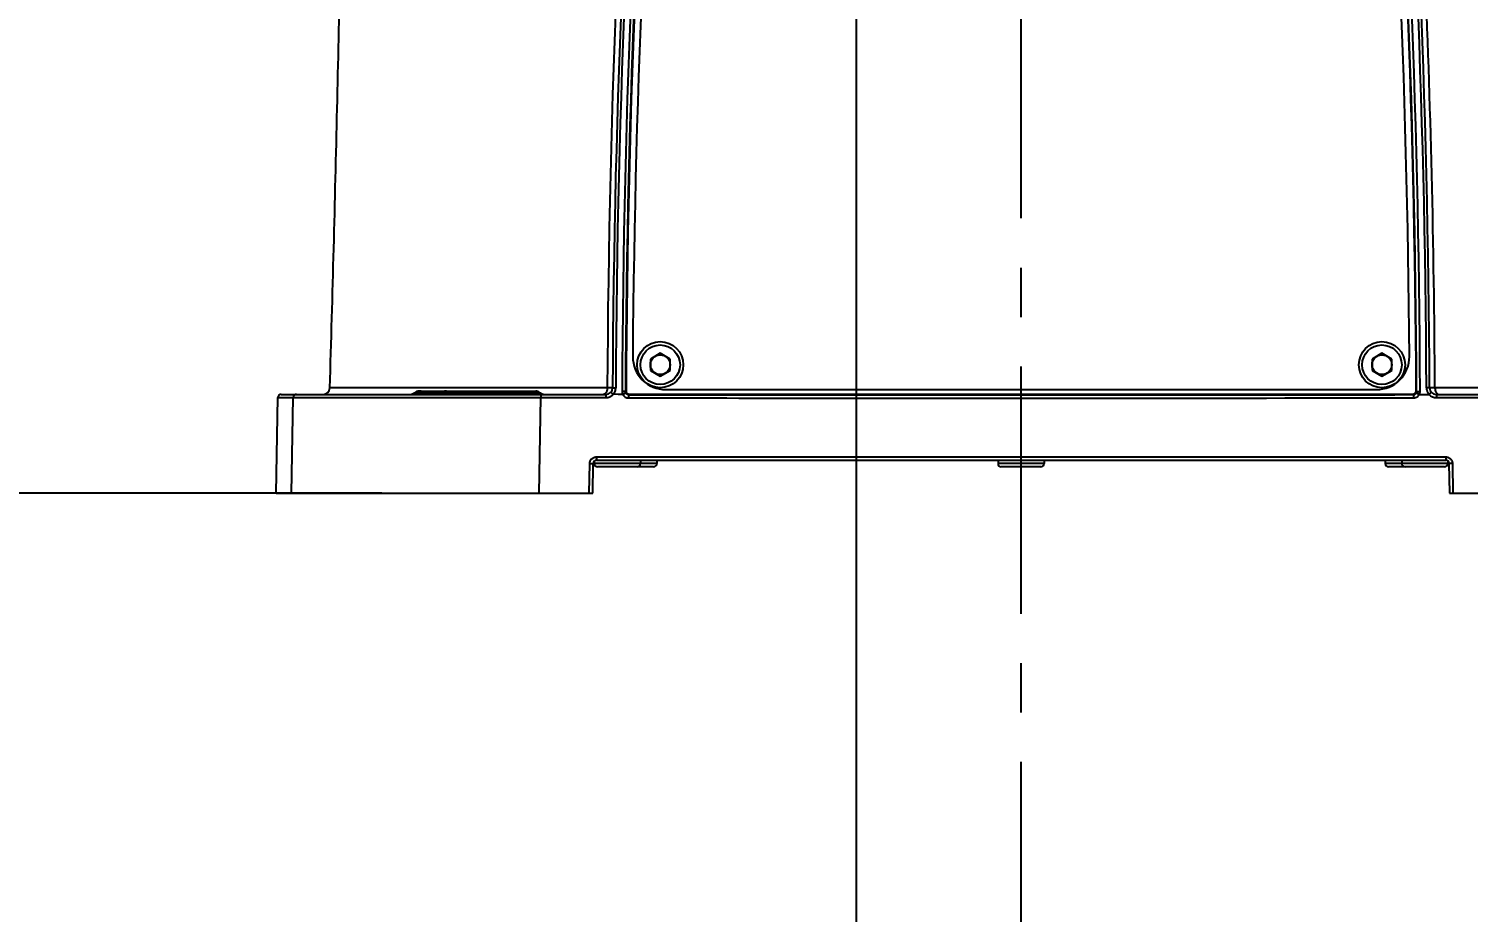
# Model space of a CAD drawing. Header units: millimetres. Extents: x 5828 to 6704, y 123 to 421.
# Drawn here: x 6551.52 to 6562.44, y 313.68 to 320.38 of the extents above; entities that cross this region are included whole.
import ezdxf

# ---------------------------------------------------------------- set-up
doc = ezdxf.new("R2010")
doc.units = ezdxf.units.MM
doc.linetypes.add('CENTER', pattern=[0.6, 0.375, -0.075, 0.075, -0.075])
for name, color, linetype in [('中心线', 7, 'Continuous'), ('外形图', 7, 'Continuous'), ('尺寸标注', 7, 'Continuous'), ('运动范围', 7, 'Continuous')]:
    doc.layers.add(name, color=color, linetype=linetype)
doc.styles.add('微软雅黑', font='msyh.ttc', dxfattribs={"height": 1.5})
doc.dimstyles.new('尺寸标注_1_20比例', dxfattribs={"dimtxt": 1.5, "dimasz": 1.25, "dimexe": 0.5, "dimexo": 0.4, "dimgap": 0.5, "dimtad": 1, "dimdec": 1, "dimlfac": 20, "dimdsep": 46, "dimtxsty": '微软雅黑', "dimcen": 0.09, "dimadec": 0, "dimazin": 0, "dimtp": 0.01, "dimtm": 0.01, "dimtfac": 1, "dimtdec": 1, "dimtofl": 0, "dimtmove": 0, "dimatfit": 3, "dimfxl": 1, "dimtolj": 1, "dimarcsym": 0})

# ---------------------------------------------------------------- blocks, each defined once
blk = doc.blocks.new('*D1139')
at = {"layer": 'Defpoints', "color": 0}
for p in [(6498.981, 336.855), (6559.046, 312.801), (6498.981, 278.199)]:
    blk.add_point(p, dxfattribs=at)
at = {"layer": '尺寸标注', "color": 0, "lineweight": -2}
for p, q in [((6498.981, 336.455), (6498.981, 277.699)), ((6559.046, 312.401), (6559.046, 277.699)), ((6557.796, 278.199), (6500.231, 278.199))]:
    blk.add_line(p, q, dxfattribs=at)
at = {"layer": '尺寸标注', "color": 0}
for points in [[(6500.231, 278.408), (6500.231, 277.991), (6498.981, 278.199)], [(6557.796, 277.991), (6557.796, 278.408), (6559.046, 278.199)]]:
    blk.add_solid(points, dxfattribs=at)
at = {"layer": '尺寸标注', "color": 0, "insert": (6529.014, 279.471), "char_height": 1.5, "attachment_point": 5, "style": '微软雅黑'}
blk.add_mtext('\\A1;\\A1;{\\fAlibaba PuHuiTi 3.0 55 Regular|b0|i0|c134|p18;1201.2}', dxfattribs=at)
blk = doc.blocks.new('*D1140')
at = {"layer": 'Defpoints', "color": 0}
for p in [(6554.596, 316.855), (6522.888, 286.241), (6537.997, 286.241)]:
    blk.add_point(p, dxfattribs=at)
at = {"layer": '尺寸标注', "color": 0, "lineweight": -2}
for p, q in [((6554.196, 316.855), (6522.388, 316.855)), ((6522.888, 315.605), (6522.888, 287.491)), ((6537.597, 286.241), (6522.388, 286.241))]:
    blk.add_line(p, q, dxfattribs=at)
at = {"layer": '尺寸标注', "color": 0}
for points in [[(6523.097, 315.605), (6522.68, 315.605), (6522.888, 316.855)], [(6522.68, 287.491), (6523.097, 287.491), (6522.888, 286.241)]]:
    blk.add_solid(points, dxfattribs=at)
at = {"layer": '尺寸标注', "color": 0, "insert": (6521.617, 301.871), "char_height": 1.5, "attachment_point": 5, "rotation": 90, "style": '微软雅黑'}
blk.add_mtext('\\A1;\\A1;{\\fAlibaba PuHuiTi 3.0 55 Regular|b0|i0|c134|p18;612.3}', dxfattribs=at)
blk = doc.blocks.new('*D1142')
at = {"layer": 'Defpoints', "color": 0}
for p in [(6543.444, 336.855), (6559.046, 313.101), (6543.444, 284.976)]:
    blk.add_point(p, dxfattribs=at)
at = {"layer": '尺寸标注', "color": 0, "lineweight": -2}
for p, q in [((6543.444, 336.455), (6543.444, 284.476)), ((6559.046, 312.701), (6559.046, 284.476)), ((6557.796, 284.976), (6544.694, 284.976))]:
    blk.add_line(p, q, dxfattribs=at)
at = {"layer": '尺寸标注', "color": 0}
for points in [[(6544.694, 285.184), (6544.694, 284.768), (6543.444, 284.976)], [(6557.796, 284.768), (6557.796, 285.184), (6559.046, 284.976)]]:
    blk.add_solid(points, dxfattribs=at)
at = {"layer": '尺寸标注', "color": 0, "insert": (6551.245, 286.248), "char_height": 1.5, "attachment_point": 5, "style": '微软雅黑'}
blk.add_mtext('\\A1;\\A1;{\\fAlibaba PuHuiTi 3.0 55 Regular|b0|i0|c134|p18;312}', dxfattribs=at)
blk = doc.blocks.new('*D1143')
at = {"layer": 'Defpoints', "color": 0}
for p in [(6585.645, 336.855), (6559.046, 313.401), (6585.645, 297.386)]:
    blk.add_point(p, dxfattribs=at)
at = {"layer": '尺寸标注', "color": 0, "lineweight": -2}
for p, q in [((6585.645, 336.455), (6585.645, 296.886)), ((6559.046, 313.001), (6559.046, 296.886)), ((6560.296, 297.386), (6584.395, 297.386))]:
    blk.add_line(p, q, dxfattribs=at)
at = {"layer": '尺寸标注', "color": 0}
for points in [[(6560.296, 297.595), (6560.296, 297.178), (6559.046, 297.386)], [(6584.395, 297.178), (6584.395, 297.595), (6585.645, 297.386)]]:
    blk.add_solid(points, dxfattribs=at)
at = {"layer": '尺寸标注', "color": 0, "insert": (6572.095, 298.658), "char_height": 1.5, "attachment_point": 5, "style": '微软雅黑'}
blk.add_mtext('\\A1;\\A1;{\\fAlibaba PuHuiTi 3.0 55 Regular|b0|i0|c134|p18;532}', dxfattribs=at)
blk = doc.blocks.new('*D1144')
at = {"layer": 'Defpoints', "color": 0}
for p in [(6557.796, 395.67), (6487.648, 286.241), (6537.997, 286.241)]:
    blk.add_point(p, dxfattribs=at)
at = {"layer": '尺寸标注', "color": 0, "lineweight": -2}
for p, q in [((6557.396, 395.67), (6487.148, 395.67)), ((6487.648, 394.42), (6487.648, 287.491)), ((6537.597, 286.241), (6487.148, 286.241))]:
    blk.add_line(p, q, dxfattribs=at)
at = {"layer": '尺寸标注', "color": 0}
for points in [[(6487.856, 394.42), (6487.439, 394.42), (6487.648, 395.67)], [(6487.439, 287.491), (6487.856, 287.491), (6487.648, 286.241)]]:
    blk.add_solid(points, dxfattribs=at)
at = {"layer": '尺寸标注', "color": 0, "insert": (6486.376, 340.956), "char_height": 1.5, "attachment_point": 5, "rotation": 90, "style": '微软雅黑'}
blk.add_mtext('\\A1;\\A1;{\\fAlibaba PuHuiTi 3.0 55 Regular|b0|i0|c134|p18;2188.6}', dxfattribs=at)
blk = doc.blocks.new('*D1147')
at = {"layer": 'Defpoints', "color": 0}
for p in [(6557.796, 330.86), (6559.046, 313.101), (6559.046, 305.38)]:
    blk.add_point(p, dxfattribs=at)
at = {"layer": '尺寸标注', "color": 0, "lineweight": -2}
for p, q in [((6557.796, 330.46), (6557.796, 304.88)), ((6559.046, 312.701), (6559.046, 304.88)), ((6556.546, 305.38), (6551.714, 305.38)), ((6560.296, 305.38), (6561.546, 305.38))]:
    blk.add_line(p, q, dxfattribs=at)
at = {"layer": '尺寸标注', "color": 0}
for points in [[(6556.546, 305.171), (6556.546, 305.588), (6557.796, 305.38)], [(6560.296, 305.588), (6560.296, 305.171), (6559.046, 305.38)]]:
    blk.add_solid(points, dxfattribs=at)
at = {"layer": '尺寸标注', "color": 0, "insert": (6553.321, 306.651), "char_height": 1.5, "attachment_point": 5, "style": '微软雅黑'}
blk.add_mtext('\\A1;\\A1;{\\fAlibaba PuHuiTi 3.0 55 Regular|b0|i0|c134|p18;25}', dxfattribs=at)
blk = doc.blocks.new('*D1157')
at = {"layer": 'Defpoints', "color": 0}
for p in [(6616.611, 336.855), (6559.046, 313.001), (6616.611, 278.199)]:
    blk.add_point(p, dxfattribs=at)
at = {"layer": '尺寸标注', "color": 0, "lineweight": -2}
for p, q in [((6616.611, 336.455), (6616.611, 277.699)), ((6559.046, 312.601), (6559.046, 277.699)), ((6560.296, 278.199), (6615.361, 278.199))]:
    blk.add_line(p, q, dxfattribs=at)
at = {"layer": '尺寸标注', "color": 0}
for points in [[(6560.296, 278.408), (6560.296, 277.991), (6559.046, 278.199)], [(6615.361, 277.991), (6615.361, 278.408), (6616.611, 278.199)]]:
    blk.add_solid(points, dxfattribs=at)
at = {"layer": '尺寸标注', "color": 0, "insert": (6587.829, 279.479), "char_height": 1.5, "attachment_point": 5, "style": '微软雅黑'}
blk.add_mtext('\\A1;1151.3', dxfattribs=at)

msp = doc.modelspace()

# ---------------------------------------------------------------- linework, layer by layer
at = {"layer": '中心线', "linetype": 'CENTER', "ltscale": 5}
msp.add_line((6559.0462, 312.9415), (6559.0462, 331.5632), dxfattribs=at)
at = {"layer": '外形图', "linetype": 'ByBlock'}
for p, q in [((6556.3087, 317.9169), (6556.2337, 317.8736)), ((6556.2337, 317.8736), (6556.2337, 317.787)), ((6556.3837, 317.8736), (6556.3087, 317.9169)), ((6556.3837, 317.787), (6556.3837, 317.8736)), ((6561.7837, 317.9169), (6561.7087, 317.8736)), ((6561.7087, 317.8736), (6561.7087, 317.787)), ((6561.8587, 317.8736), (6561.7837, 317.9169)), ((6561.8587, 317.787), (6561.8587, 317.8736)), ((6556.2337, 317.787), (6556.3087, 317.7437)), ((6556.3087, 317.7437), (6556.3837, 317.787)), ((6561.7087, 317.787), (6561.7837, 317.7437)), ((6561.7837, 317.7437), (6561.8587, 317.787)), ((6555.907, 317.6538), (6553.8023, 317.6538)), ((6555.9472, 317.655), (6555.9709, 317.6549)), ((6562.1452, 317.655), (6562.1216, 317.6549)), ((6562.8549, 317.6538), (6562.1854, 317.6538)), ((6553.3962, 316.8553), (6553.4089, 317.5807)), ((6553.4089, 317.5807), (6553.5241, 317.5807)), ((6553.4339, 317.6053), (6555.8972, 317.6053)), ((6553.5121, 316.8553), (6553.5241, 317.5807)), ((6553.5241, 317.5807), (6555.4026, 317.5807)), ((6554.445, 317.6178), (6555.3974, 317.6178)), ((6554.478, 317.6303), (6555.3643, 317.6303)), ((6555.3903, 316.8553), (6555.4026, 317.5807)), ((6555.4026, 317.5807), (6555.8959, 317.5807)), ((6556.0452, 317.6281), (6556.019, 317.6282)), ((6556.0491, 317.632), (6556.0452, 317.6281)), ((6556.0741, 317.6069), (6556.0702, 317.603)), ((6556.0741, 317.6069), (6562.0183, 317.6069)), ((6556.3503, 317.6413), (6561.7421, 317.6413)), ((6562.0183, 317.6069), (6562.022, 317.6032)), ((6562.0433, 317.632), (6562.047, 317.6283)), ((6562.047, 317.6283), (6562.0733, 317.6284)), ((6562.0676, 317.6053), (6562.1411, 317.6053)), ((6562.1952, 317.6053), (6564.4081, 317.6053)), ((6562.1966, 317.5807), (6562.555, 317.5807)), ((6555.8238, 317.1307), (6562.2687, 317.1307)), ((6555.8251, 317.1053), (6562.2673, 317.1053)), ((6556.1587, 317.1053), (6556.1587, 317.0803)), ((6556.2837, 317.1053), (6556.2837, 317.0803)), ((6558.8712, 317.1053), (6558.8712, 317.0803)), ((6559.2212, 317.1053), (6559.2212, 317.0803)), ((6561.8087, 317.1053), (6561.8087, 317.0803)), ((6561.9337, 317.1053), (6561.9337, 317.0803)), ((6555.7699, 316.8553), (6555.7738, 317.0816)), ((6555.7962, 316.8553), (6555.8001, 317.0807)), ((6555.8087, 317.0991), (6555.8087, 317.0803)), ((6556.2837, 317.0803), (6555.8087, 317.0803)), ((6556.2587, 317.0553), (6555.8337, 317.0553)), ((6559.2212, 317.0803), (6558.8712, 317.0803)), ((6559.1962, 317.0553), (6558.8962, 317.0553)), ((6562.2837, 317.0803), (6561.8087, 317.0803)), ((6562.2587, 317.0553), (6561.8337, 317.0553)), ((6562.2837, 317.0991), (6562.2837, 317.0803)), ((6562.2923, 317.0807), (6562.2962, 316.8553)), ((6562.3187, 317.0816), (6562.3226, 316.8553)), ((6553.3962, 316.8553), (6555.7962, 316.8553)), ((6562.2962, 316.8553), (6566.9462, 316.8553))]:
    msp.add_line(p, q, dxfattribs=at)
for centre, radius in [((6556.3087, 317.8303), 0.175), ((6556.3087, 317.8303), 0.15), ((6561.7837, 317.8303), 0.175), ((6561.7837, 317.8303), 0.15), ((6556.3087, 317.8303), 0.075), ((6561.7837, 317.8303), 0.075)]:
    msp.add_circle(centre, radius, dxfattribs=at)
for centre, radius, start, end in [((6640.4433, 317.2259), 84.5374, 175.320123, 179.709995), ((6479.4569, 317.2553), 82.6893, 0.276995, 4.759958), ((6638.6355, 317.2553), 82.6893, 175.270338, 179.723005), ((6638.621, 317.2552), 82.6511, 175.268983, 179.722921), ((6638.0938, 317.2606), 82.0757, 175.243034, 179.743419), ((6638.1082, 317.2607), 82.0638, 175.244389, 179.743495), ((6638.6355, 317.2553), 82.5872, 175.270936, 179.738639), ((6638.6355, 317.2553), 82.5377, 175.271364, 179.557107), ((6479.4569, 317.2553), 82.5377, 0.442893, 4.728408), ((6479.4569, 317.2553), 82.5872, 0.261361, 4.729359), ((6479.9783, 317.2607), 82.0694, 0.256641, 4.755568), ((6479.9928, 317.2606), 82.0813, 0.256719, 4.756921), ((6479.4714, 317.2552), 82.6511, 0.277079, 4.731308), ((6556.3503, 317.8913), 0.25, 179.55711, 270), ((6561.7421, 317.8913), 0.25, 270, 0.44289), ((6553.7524, 317.6553), 0.05, 270, 358.25494), ((6555.8972, 317.6553), 0.05, 270, 359.723), ((6562.1952, 317.6553), 0.05, 180.277, 270), ((6553.4339, 317.5803), 0.025, 90, 179), ((6554.4119, 317.6553), 0.05, 270, 311.40962), ((6554.478, 317.5803), 0.05, 90, 131.40962), ((6555.3644, 317.5803), 0.05, 48.59038, 90), ((6555.4305, 317.6553), 0.05, 228.59038, 270), ((6555.9726, 316.7572), 0.8485, 86.43115, 91.42644), ((6556.0741, 317.6319), 0.025, 179.73512, 270.00352), ((6562.0183, 317.6319), 0.025, 269.99648, 0.26488), ((6562.0218, 317.6282), 0.0252, 331.80861, 0.23895), ((6555.8251, 317.0803), 0.025, 90, 179), ((6562.2673, 317.0803), 0.025, 1, 90), ((6555.8337, 317.0803), 0.025, 180, 270), ((6556.1337, 317.0803), 0.025, 270, 0), ((6556.2587, 317.0803), 0.025, 270, 0), ((6558.8962, 317.0803), 0.025, 180, 270), ((6559.1962, 317.0803), 0.025, 270, 0), ((6561.8337, 317.0803), 0.025, 180, 270), ((6561.9587, 317.0803), 0.025, 180, 270), ((6562.2587, 317.0803), 0.025, 270, 0)]:
    msp.add_arc(centre, radius, start, end, dxfattribs=at)
for points, knots in [([(6553.8023, 317.6538), (6553.8239, 318.36), (6553.8598, 319.7722), (6553.9021, 321.8907), (6553.9424, 324.01), (6553.9745, 325.4233), (6553.9934, 326.1303)], [0, 0, 0, 0, 0.2499907, 0.499832, 0.749758, 1, 1, 1, 1]), ([(6562.1854, 317.6538), (6562.1826, 318.1934), (6562.1668, 319.2729), (6562.1121, 320.8914), (6562.0265, 322.5085), (6561.9487, 323.5853), (6561.9046, 324.1231)], [0, 0, 0, 0, 0.249976, 0.5000179, 0.7500374, 1, 1, 1, 1]), ([(6555.907, 317.6538), (6555.907, 317.6506), (6555.9065, 317.6443), (6555.9047, 317.6352), (6555.9019, 317.6268), (6555.8983, 317.6195), (6555.8938, 317.6134), (6555.8894, 317.6095), (6555.8857, 317.6073), (6555.8829, 317.6061), (6555.88, 317.6054), (6555.8781, 317.6053), (6555.8771, 317.6053)], [0, 0, 0, 0, 0.1537814, 0.3033922, 0.4455765, 0.5777327, 0.6982855, 0.8071387, 0.8577901, 0.9064105, 0.9535823, 1, 1, 1, 1]), ([(6555.9472, 317.655), (6555.9472, 317.655), (6555.9471, 317.655), (6555.9471, 317.655), (6555.947, 317.6549), (6555.9468, 317.6549), (6555.9465, 317.6548), (6555.9461, 317.6548), (6555.9454, 317.6547), (6555.9444, 317.6546), (6555.9429, 317.6545), (6555.9411, 317.6545), (6555.9389, 317.6544), (6555.9365, 317.6543), (6555.9337, 317.6542), (6555.9307, 317.6541), (6555.9274, 317.654), (6555.9224, 317.654), (6555.9156, 317.6538), (6555.91, 317.6538), (6555.907, 317.6538)], [0, 0, 0, 0, 0.0016279, 0.0030786, 0.0050151, 0.0103977, 0.0178272, 0.0273152, 0.0388621, 0.0681077, 0.1054856, 0.1508789, 0.2041394, 0.265091, 0.33353, 0.4092275, 0.4919293, 0.5813575, 0.7791682, 1, 1, 1, 1]), ([(6555.952, 317.6054), (6555.9535, 317.607), (6555.9563, 317.6106), (6555.9601, 317.6162), (6555.9633, 317.6221), (6555.967, 317.6304), (6555.9701, 317.6413), (6555.9709, 317.6504), (6555.9709, 317.6549)], [0, 0, 0, 0, 0.1250157, 0.2500495, 0.3750936, 0.500154, 0.750053, 1, 1, 1, 1]), ([(6562.1216, 317.6549), (6562.1216, 317.6526), (6562.1218, 317.6481), (6562.1228, 317.6413), (6562.1243, 317.6347), (6562.1265, 317.6283), (6562.1292, 317.6221), (6562.1319, 317.6171), (6562.1344, 317.6133), (6562.137, 317.6096), (6562.1391, 317.607), (6562.1406, 317.6053)], [0, 0, 0, 0, 0.125029, 0.2500518, 0.3750695, 0.5000775, 0.6250735, 0.7500544, 0.812556, 0.8750533, 1, 1, 1, 1]), ([(6562.1854, 317.6538), (6562.1824, 317.6538), (6562.1768, 317.6538), (6562.17, 317.654), (6562.165, 317.654), (6562.1617, 317.6541), (6562.1587, 317.6542), (6562.1559, 317.6543), (6562.1535, 317.6544), (6562.1514, 317.6545), (6562.1495, 317.6545), (6562.148, 317.6546), (6562.147, 317.6547), (6562.1463, 317.6548), (6562.1459, 317.6548), (6562.1456, 317.6549), (6562.1454, 317.6549), (6562.1453, 317.655), (6562.1453, 317.655), (6562.1452, 317.655), (6562.1452, 317.655)], [0, 0, 0, 0, 0.2208318, 0.4186423, 0.5080704, 0.5907722, 0.6664696, 0.7349086, 0.79586, 0.8491205, 0.8945137, 0.9318916, 0.9611372, 0.9726841, 0.9821719, 0.9896011, 0.9949835, 0.9969201, 0.9983709, 1, 1, 1, 1]), ([(6562.1854, 317.6538), (6562.1855, 317.6506), (6562.1859, 317.6443), (6562.1877, 317.6352), (6562.1905, 317.6268), (6562.1942, 317.6195), (6562.1986, 317.6134), (6562.203, 317.6095), (6562.2067, 317.6073), (6562.2095, 317.6061), (6562.2124, 317.6054), (6562.2143, 317.6053), (6562.2153, 317.6053)], [0, 0, 0, 0, 0.1537814, 0.3033923, 0.4455766, 0.5777328, 0.6982856, 0.8071387, 0.8577901, 0.9064105, 0.9535823, 1, 1, 1, 1]), ([(6553.549, 317.6053), (6553.5474, 317.6053), (6553.5442, 317.605), (6553.5395, 317.6036), (6553.5352, 317.6013), (6553.5314, 317.5982), (6553.5283, 317.5945), (6553.5259, 317.5902), (6553.5245, 317.5856), (6553.5241, 317.5823), (6553.5241, 317.5807)], [0, 0, 0, 0, 0.1248835, 0.2497846, 0.3747181, 0.4996943, 0.6247168, 0.7497824, 0.8748817, 1, 1, 1, 1]), ([(6554.4303, 317.6053), (6554.4332, 317.6053), (6554.439, 317.6058), (6554.4475, 317.6083), (6554.4553, 317.6122), (6554.46, 317.6158), (6554.4622, 317.6178)], [0, 0, 0, 0, 0.2486108, 0.4978256, 0.7481654, 1, 1, 1, 1]), ([(6554.4941, 317.6303), (6554.4912, 317.6303), (6554.4854, 317.6297), (6554.4769, 317.6273), (6554.4691, 317.6233), (6554.4644, 317.6198), (6554.4622, 317.6178)], [0, 0, 0, 0, 0.2486108, 0.4978256, 0.7481654, 1, 1, 1, 1]), ([(6554.6231, 317.6053), (6554.626, 317.6053), (6554.6318, 317.6058), (6554.6402, 317.6083), (6554.6481, 317.6122), (6554.6528, 317.6158), (6554.655, 317.6178)], [0, 0, 0, 0, 0.2486108, 0.4978256, 0.7481654, 1, 1, 1, 1]), ([(6554.6868, 317.6303), (6554.6839, 317.6303), (6554.6781, 317.6297), (6554.6697, 317.6273), (6554.6618, 317.6233), (6554.6571, 317.6198), (6554.655, 317.6178)], [0, 0, 0, 0, 0.2486108, 0.4978256, 0.7481654, 1, 1, 1, 1]), ([(6555.1556, 317.6303), (6555.1585, 317.6303), (6555.1643, 317.6297), (6555.1727, 317.6273), (6555.1806, 317.6233), (6555.1853, 317.6198), (6555.1874, 317.6178)], [0, 0, 0, 0, 0.2486108, 0.4978256, 0.7481654, 1, 1, 1, 1]), ([(6555.2193, 317.6053), (6555.2164, 317.6053), (6555.2106, 317.6058), (6555.2022, 317.6083), (6555.1943, 317.6122), (6555.1896, 317.6158), (6555.1874, 317.6178)], [0, 0, 0, 0, 0.2486108, 0.4978256, 0.7481654, 1, 1, 1, 1]), ([(6555.3483, 317.6303), (6555.3512, 317.6303), (6555.357, 317.6297), (6555.3655, 317.6273), (6555.3733, 317.6233), (6555.378, 317.6198), (6555.3802, 317.6178)], [0, 0, 0, 0, 0.2486108, 0.4978256, 0.7481654, 1, 1, 1, 1]), ([(6555.4121, 317.6053), (6555.4092, 317.6053), (6555.4034, 317.6058), (6555.3949, 317.6083), (6555.3871, 317.6122), (6555.3824, 317.6158), (6555.3802, 317.6178)], [0, 0, 0, 0, 0.2486108, 0.4978256, 0.7481654, 1, 1, 1, 1]), ([(6555.4041, 317.6053), (6555.404, 317.6053), (6555.4039, 317.6052), (6555.4039, 317.605), (6555.4038, 317.6048), (6555.4037, 317.6045), (6555.4036, 317.6041), (6555.4035, 317.6033), (6555.4034, 317.6023), (6555.4033, 317.6011), (6555.4032, 317.5997), (6555.403, 317.5974), (6555.4029, 317.5942), (6555.4027, 317.59), (6555.4026, 317.5855), (6555.4026, 317.5823), (6555.4026, 317.5807)], [0, 0, 0, 0, 0.0074674, 0.0140627, 0.0228355, 0.0338402, 0.047087, 0.0802513, 0.1221117, 0.1723168, 0.2304182, 0.2958844, 0.4464202, 0.6183281, 0.8051857, 1, 1, 1, 1]), ([(6555.8959, 317.5807), (6555.9011, 317.5807), (6555.9116, 317.5818), (6555.924, 317.5858), (6555.9333, 317.5906), (6555.9388, 317.5941), (6555.943, 317.5973), (6555.946, 317.5998), (6555.9488, 317.6025), (6555.9506, 317.6044), (6555.9515, 317.6054)], [0, 0, 0, 0, 0.2497064, 0.4994794, 0.6245637, 0.7496661, 0.8122428, 0.8748277, 0.9374115, 1, 1, 1, 1]), ([(6555.8972, 317.6053), (6555.8971, 317.6053), (6555.8971, 317.6052), (6555.897, 317.6051), (6555.897, 317.605), (6555.8969, 317.6048), (6555.8969, 317.6045), (6555.8968, 317.6041), (6555.8967, 317.6033), (6555.8966, 317.6023), (6555.8965, 317.6011), (6555.8964, 317.5997), (6555.8963, 317.598), (6555.8962, 317.5963), (6555.8961, 317.5936), (6555.896, 317.59), (6555.8959, 317.5855), (6555.8959, 317.5823), (6555.8959, 317.5807)], [0, 0, 0, 0, 0.0027504, 0.0070981, 0.0135381, 0.0222012, 0.0331257, 0.046313, 0.079403, 0.1212313, 0.1714358, 0.229562, 0.2950741, 0.367363, 0.4457541, 0.6178558, 0.8049408, 1, 1, 1, 1]), ([(6555.9345, 317.622), (6555.9345, 317.622), (6555.9344, 317.6219), (6555.9345, 317.6218), (6555.9346, 317.6217), (6555.9347, 317.6215), (6555.9349, 317.6213), (6555.9351, 317.6211), (6555.9353, 317.6208), (6555.9356, 317.6205), (6555.936, 317.6202), (6555.9365, 317.6197), (6555.9372, 317.6189), (6555.9382, 317.618), (6555.9398, 317.6164), (6555.9421, 317.6143), (6555.9451, 317.6115), (6555.9485, 317.6085), (6555.9508, 317.6064), (6555.952, 317.6054)], [0, 0, 0, 0, 0.0031774, 0.0073877, 0.0134982, 0.0218615, 0.0325571, 0.0455576, 0.0608245, 0.0783261, 0.0980272, 0.1198826, 0.1698533, 0.2277841, 0.2931459, 0.4437016, 0.6160017, 0.8037282, 1, 1, 1, 1]), ([(6556.019, 317.6282), (6556.019, 317.6261), (6556.0192, 317.6219), (6556.0204, 317.6157), (6556.022, 317.6106), (6556.0237, 317.6068), (6556.0246, 317.6049), (6556.0252, 317.604)], [0, 0, 0, 0, 0.2499925, 0.499976, 0.749941, 0.8749748, 1, 1, 1, 1]), ([(6556.0483, 317.6159), (6556.0483, 317.6159), (6556.0482, 317.6159), (6556.0481, 317.6159), (6556.0479, 317.6158), (6556.0477, 317.6158), (6556.0474, 317.6156), (6556.0469, 317.6155), (6556.0462, 317.6151), (6556.0452, 317.6147), (6556.044, 317.6141), (6556.0426, 317.6134), (6556.0411, 317.6126), (6556.0394, 317.6118), (6556.0377, 317.6108), (6556.0358, 317.6098), (6556.0338, 317.6088), (6556.0317, 317.6076), (6556.0296, 317.6065), (6556.0275, 317.6052), (6556.0261, 317.6045), (6556.0253, 317.6041)], [0, 0, 0, 0, 0.0029426, 0.0079399, 0.0151624, 0.0246469, 0.0363945, 0.0503877, 0.0849944, 0.1281614, 0.1794822, 0.2384642, 0.304537, 0.3770596, 0.4553274, 0.5385789, 0.6260043, 0.7167527, 0.8099421, 0.9046652, 1, 1, 1, 1]), ([(6556.0254, 317.604), (6556.0259, 317.603), (6556.0271, 317.6011), (6556.029, 317.5984), (6556.031, 317.5958), (6556.0355, 317.5909), (6556.0434, 317.5848), (6556.0537, 317.5805), (6556.0623, 317.5787), (6556.0668, 317.5784), (6556.069, 317.5784)], [0, 0, 0, 0, 0.0626127, 0.125221, 0.1878277, 0.2504271, 0.5001169, 0.7497765, 0.8748826, 1, 1, 1, 1]), ([(6556.0452, 317.6281), (6556.0452, 317.6271), (6556.0453, 317.6249), (6556.0461, 317.6207), (6556.0473, 317.6177), (6556.0483, 317.6159)], [0, 0, 0, 0, 0.2506569, 0.5012936, 1, 1, 1, 1]), ([(6556.0483, 317.6159), (6556.0489, 317.6149), (6556.0501, 317.6131), (6556.0529, 317.6097), (6556.0573, 317.6062), (6556.0635, 317.6036), (6556.0679, 317.603), (6556.0702, 317.603)], [0, 0, 0, 0, 0.1246552, 0.2496907, 0.4997429, 0.7497847, 1, 1, 1, 1]), ([(6556.0702, 317.603), (6556.0701, 317.603), (6556.0701, 317.6029), (6556.07, 317.6028), (6556.07, 317.6026), (6556.0699, 317.6023), (6556.0698, 317.6017), (6556.0697, 317.6009), (6556.0696, 317.5999), (6556.0695, 317.5986), (6556.0694, 317.5972), (6556.0693, 317.5956), (6556.0692, 317.5938), (6556.0691, 317.5912), (6556.0691, 317.5876), (6556.069, 317.5831), (6556.069, 317.58), (6556.069, 317.5784)], [0, 0, 0, 0, 0.0030691, 0.007991, 0.0150435, 0.0243017, 0.0494797, 0.0834406, 0.125923, 0.176561, 0.234903, 0.3004216, 0.3725201, 0.4505397, 0.6214352, 0.8068535, 1, 1, 1, 1]), ([(6556.069, 317.5784), (6556.565, 317.578), (6558.5498, 317.5768), (6560.5346, 317.5773), (6562.0233, 317.5786)], [0, 0, 0, 0, 0.2499423, 1, 1, 1, 1]), ([(6556.0702, 317.603), (6556.566, 317.6026), (6558.55, 317.6013), (6560.534, 317.6018), (6562.022, 317.6032)], [0, 0, 0, 0, 0.2499423, 1, 1, 1, 1]), ([(6562.022, 317.6032), (6562.0243, 317.6032), (6562.0288, 317.6038), (6562.035, 317.6065), (6562.0403, 317.6107), (6562.0429, 317.6144), (6562.044, 317.6164)], [0, 0, 0, 0, 0.2503112, 0.5004195, 0.7505667, 1, 1, 1, 1]), ([(6562.022, 317.6032), (6562.0221, 317.6032), (6562.0221, 317.6031), (6562.0222, 317.6029), (6562.0223, 317.6026), (6562.0224, 317.602), (6562.0225, 317.6011), (6562.0226, 317.6001), (6562.0227, 317.5988), (6562.0228, 317.5974), (6562.0229, 317.5958), (6562.023, 317.594), (6562.0231, 317.5914), (6562.0232, 317.5878), (6562.0233, 317.5833), (6562.0233, 317.5802), (6562.0233, 317.5786)], [0, 0, 0, 0, 0.0032226, 0.0082393, 0.024643, 0.0498783, 0.0838692, 0.1263628, 0.1769978, 0.2353255, 0.3008199, 0.3728861, 0.4508664, 0.6216662, 0.8069731, 1, 1, 1, 1]), ([(6562.0233, 317.5786), (6562.0256, 317.5786), (6562.0301, 317.5789), (6562.0368, 317.5803), (6562.0432, 317.5826), (6562.0492, 317.5857), (6562.0538, 317.5889), (6562.0573, 317.5919), (6562.0597, 317.5943), (6562.0615, 317.5964), (6562.0629, 317.5982), (6562.064, 317.5995), (6562.0649, 317.6009), (6562.0662, 317.6028), (6562.067, 317.6043), (6562.0676, 317.6053)], [0, 0, 0, 0, 0.1249614, 0.2499119, 0.3748595, 0.4998114, 0.6247731, 0.6872956, 0.7498207, 0.8123607, 0.8436289, 0.8748931, 0.9061692, 0.9374582, 1, 1, 1, 1]), ([(6562.044, 317.6164), (6562.044, 317.6164), (6562.0441, 317.6163), (6562.0442, 317.6163), (6562.0444, 317.6163), (6562.0446, 317.6162), (6562.0449, 317.6161), (6562.0454, 317.6159), (6562.0461, 317.6155), (6562.0472, 317.6151), (6562.0484, 317.6145), (6562.0498, 317.6139), (6562.0514, 317.6131), (6562.0531, 317.6123), (6562.0549, 317.6114), (6562.0569, 317.6105), (6562.0589, 317.6094), (6562.061, 317.6084), (6562.0632, 317.6073), (6562.0654, 317.606), (6562.0669, 317.6054), (6562.0676, 317.6051)], [0, 0, 0, 0, 0.0025312, 0.0073482, 0.0144898, 0.0239502, 0.0357116, 0.0497462, 0.0844949, 0.1278549, 0.1793955, 0.2386051, 0.3048963, 0.3776125, 0.456034, 0.5393855, 0.6268425, 0.7175398, 0.8105801, 0.9050426, 1, 1, 1, 1]), ([(6562.0677, 317.6053), (6562.0686, 317.6071), (6562.0698, 317.6098), (6562.0711, 317.6136), (6562.0719, 317.6165), (6562.0725, 317.6194), (6562.0731, 317.6234), (6562.0733, 317.6264), (6562.0733, 317.6284)], [0, 0, 0, 0, 0.2499116, 0.3749335, 0.4999635, 0.6249991, 0.7500371, 1, 1, 1, 1]), ([(6562.158, 317.6218), (6562.1581, 317.6218), (6562.158, 317.6218), (6562.158, 317.6217), (6562.1579, 317.6216), (6562.1578, 317.6214), (6562.1576, 317.6213), (6562.1573, 317.6209), (6562.1568, 317.6204), (6562.1561, 317.6197), (6562.1553, 317.6189), (6562.1543, 317.618), (6562.1532, 317.6169), (6562.1519, 317.6157), (6562.1501, 317.614), (6562.1481, 317.6121), (6562.146, 317.6102), (6562.1443, 317.6086), (6562.1426, 317.607), (6562.1415, 317.606), (6562.1409, 317.6055)], [0, 0, 0, 0, 0.001671, 0.005424, 0.0114674, 0.0198248, 0.0304918, 0.0434509, 0.076141, 0.1176189, 0.1675191, 0.2253965, 0.2907326, 0.3629407, 0.4413716, 0.614029, 0.7067011, 0.8025008, 0.9005657, 1, 1, 1, 1]), ([(6562.1411, 317.6053), (6562.142, 317.6043), (6562.1438, 317.6024), (6562.1466, 317.5997), (6562.1496, 317.5972), (6562.1537, 317.5941), (6562.1592, 317.5905), (6562.1685, 317.5858), (6562.181, 317.5818), (6562.1914, 317.5807), (6562.1966, 317.5807)], [0, 0, 0, 0, 0.0625917, 0.1251801, 0.187766, 0.2503463, 0.3754534, 0.5005382, 0.7503065, 1, 1, 1, 1]), ([(6562.1952, 317.6053), (6562.1953, 317.6053), (6562.1953, 317.6052), (6562.1954, 317.6051), (6562.1954, 317.605), (6562.1955, 317.6048), (6562.1956, 317.6045), (6562.1957, 317.6041), (6562.1958, 317.6033), (6562.1959, 317.6023), (6562.196, 317.6011), (6562.1961, 317.5997), (6562.1962, 317.5974), (6562.1964, 317.5942), (6562.1965, 317.59), (6562.1966, 317.5855), (6562.1966, 317.5823), (6562.1966, 317.5807)], [0, 0, 0, 0, 0.0029342, 0.007398, 0.0139136, 0.0226295, 0.0335919, 0.0468068, 0.0799291, 0.121768, 0.1719668, 0.2300739, 0.2955556, 0.4461464, 0.6181326, 0.805084, 1, 1, 1, 1]), ([(6555.7738, 317.0816), (6555.7739, 317.0848), (6555.7746, 317.0913), (6555.7776, 317.1006), (6555.7823, 317.1091), (6555.7886, 317.1166), (6555.7962, 317.1227), (6555.8048, 317.1273), (6555.8141, 317.1301), (6555.8206, 317.1307), (6555.8238, 317.1307)], [0, 0, 0, 0, 0.1250489, 0.2501065, 0.3751579, 0.5001902, 0.6251934, 0.7501621, 0.875096, 1, 1, 1, 1]), ([(6555.8238, 317.1307), (6555.8238, 317.1291), (6555.8239, 317.1258), (6555.8239, 317.1211), (6555.824, 317.1174), (6555.8241, 317.1147), (6555.8242, 317.1128), (6555.8243, 317.1111), (6555.8244, 317.1096), (6555.8245, 317.1084), (6555.8246, 317.1073), (6555.8247, 317.1065), (6555.8248, 317.1061), (6555.8249, 317.1058), (6555.8249, 317.1056), (6555.825, 317.1054), (6555.8251, 317.1053), (6555.8251, 317.1053), (6555.8251, 317.1053)], [0, 0, 0, 0, 0.1932015, 0.3795025, 0.5516072, 0.6302033, 0.7027854, 0.7686452, 0.8271423, 0.8777127, 0.9198771, 0.9532528, 0.9665589, 0.9775839, 0.9863284, 0.9928301, 0.9972207, 1, 1, 1, 1]), ([(6562.2687, 317.1307), (6562.2687, 317.1291), (6562.2687, 317.1258), (6562.2686, 317.1211), (6562.2685, 317.1168), (6562.2683, 317.1135), (6562.2682, 317.1111), (6562.2681, 317.1096), (6562.2679, 317.1084), (6562.2678, 317.1073), (6562.2677, 317.1065), (6562.2676, 317.1061), (6562.2676, 317.1058), (6562.2675, 317.1056), (6562.2674, 317.1054), (6562.2674, 317.1053), (6562.2673, 317.1053), (6562.2673, 317.1053)], [0, 0, 0, 0, 0.1930622, 0.379232, 0.5512227, 0.7023122, 0.7681416, 0.8266194, 0.8771837, 0.9193583, 0.9527657, 0.9660988, 0.9771612, 0.9859577, 0.992534, 0.9970393, 1, 1, 1, 1]), ([(6562.2687, 317.1307), (6562.2719, 317.1307), (6562.2768, 317.1302), (6562.283, 317.1287), (6562.2891, 317.1265), (6562.2963, 317.1227), (6562.3027, 317.1176), (6562.3071, 317.1129), (6562.311, 317.1077), (6562.3149, 317.1006), (6562.3179, 317.0913), (6562.3186, 317.0848), (6562.3187, 317.0816)], [0, 0, 0, 0, 0.1248518, 0.187363, 0.2498838, 0.3748087, 0.4997735, 0.5623433, 0.6249206, 0.7499438, 0.8749756, 1, 1, 1, 1]), ([(6555.7738, 317.0816), (6555.7755, 317.0816), (6555.7788, 317.0815), (6555.7829, 317.0814), (6555.7861, 317.0813), (6555.7883, 317.0813), (6555.7904, 317.0812), (6555.7923, 317.0811), (6555.794, 317.0811), (6555.7956, 317.081), (6555.7969, 317.081), (6555.7979, 317.0809), (6555.7986, 317.0809), (6555.799, 317.0809), (6555.7993, 317.0808), (6555.7996, 317.0808), (6555.7998, 317.0808), (6555.8, 317.0808), (6555.8001, 317.0807), (6555.8001, 317.0807), (6555.8001, 317.0807), (6555.8001, 317.0807)], [0, 0, 0, 0, 0.192099, 0.3783706, 0.4669143, 0.5511708, 0.6302739, 0.7034102, 0.7698279, 0.8288445, 0.8798541, 0.9223338, 0.9402358, 0.9558501, 0.9691373, 0.9800652, 0.9886083, 0.9947519, 0.9984986, 0.9994977, 1, 1, 1, 1]), ([(6562.3187, 317.0816), (6562.317, 317.0816), (6562.3137, 317.0815), (6562.3095, 317.0814), (6562.3064, 317.0813), (6562.3042, 317.0813), (6562.3021, 317.0812), (6562.3002, 317.0811), (6562.2984, 317.0811), (6562.2968, 317.081), (6562.2955, 317.081), (6562.2945, 317.0809), (6562.2939, 317.0809), (6562.2934, 317.0809), (6562.2931, 317.0808), (6562.2928, 317.0808), (6562.2926, 317.0808), (6562.2924, 317.0808), (6562.2923, 317.0807), (6562.2923, 317.0807), (6562.2923, 317.0807), (6562.2923, 317.0807)], [0, 0, 0, 0, 0.1918683, 0.3780431, 0.4665777, 0.5508454, 0.629975, 0.703149, 0.7696111, 0.8286751, 0.8797312, 0.9222534, 0.9401742, 0.9558054, 0.9691072, 0.9800473, 0.9885999, 0.99475, 0.9985, 0.9994993, 1, 1, 1, 1])]:
    msp.add_open_spline(points, degree=3, knots=knots, dxfattribs=at)
at = {"layer": '运动范围'}
msp.add_arc((6557.7962, 336.8553), 58.815, 350, 225, dxfattribs=at)

# ---------------------------------------------------------------- dimensions: what is measured, and where the dimension line sits
at = {"layer": '尺寸标注'}
for base, p1, text, picture, middle in [((6487.6476, 286.2413), (6557.7962, 395.6702), '\\A1;{\\fAlibaba PuHuiTi 3.0 55 Regular|b0|i0|c134|p18;2188.6}', '*D1144', (6487.6476, 340.9558)), ((6522.8884, 286.2413), (6554.5962, 316.8553), '\\A1;{\\fAlibaba PuHuiTi 3.0 55 Regular|b0|i0|c134|p18;<>}', '*D1140', (6522.8884, 301.8713))]:
    dim = msp.add_linear_dim(base=base, p1=p1, p2=(6537.9972, 286.2413), angle=90, text=text, dimstyle='尺寸标注_1_20比例', dxfattribs=at)
    dim.commit()
    dim.dimension.update_dxf_attribs({"geometry": picture, "text_midpoint": middle, "dimtype": 160})
for base, p1, p2, text, picture, middle in [((6498.9812, 278.1994), (6559.0462, 312.8006), (6498.9812, 336.8553), '\\A1;{\\fAlibaba PuHuiTi 3.0 55 Regular|b0|i0|c134|p18;1201.2}', '*D1139', (6529.0137, 278.1994)), ((6543.4438, 284.9761), (6559.0462, 313.1006), (6543.4438, 336.8553), '\\A1;{\\fAlibaba PuHuiTi 3.0 55 Regular|b0|i0|c134|p18;312}', '*D1142', (6551.245, 284.9761)), ((6585.6452, 297.3862), (6559.0462, 313.4006), (6585.6452, 336.8553), '\\A1;{\\fAlibaba PuHuiTi 3.0 55 Regular|b0|i0|c134|p18;532}', '*D1143', (6572.0949, 297.3862)), ((6559.0462, 305.3798), (6557.7962, 330.8596), (6559.0462, 313.1006), '\\A1;{\\fAlibaba PuHuiTi 3.0 55 Regular|b0|i0|c134|p18;<>}', '*D1147', (6553.3207, 305.3798))]:
    dim = msp.add_linear_dim(base=base, p1=p1, p2=p2, text=text, dimstyle='尺寸标注_1_20比例', dxfattribs=at)
    dim.commit()
    dim.dimension.update_dxf_attribs({"geometry": picture, "text_midpoint": middle, "dimtype": 160})
dim = msp.add_linear_dim(base=(6616.6112, 278.1994), p1=(6559.0462, 313.0006), p2=(6616.6112, 336.8553), dimstyle='尺寸标注_1_20比例', dxfattribs=at)
dim.commit()
dim.dimension.update_dxf_attribs({"geometry": '*D1157', "text_midpoint": (6587.8287, 279.479)})

doc.saveas('drawing.dxf')
